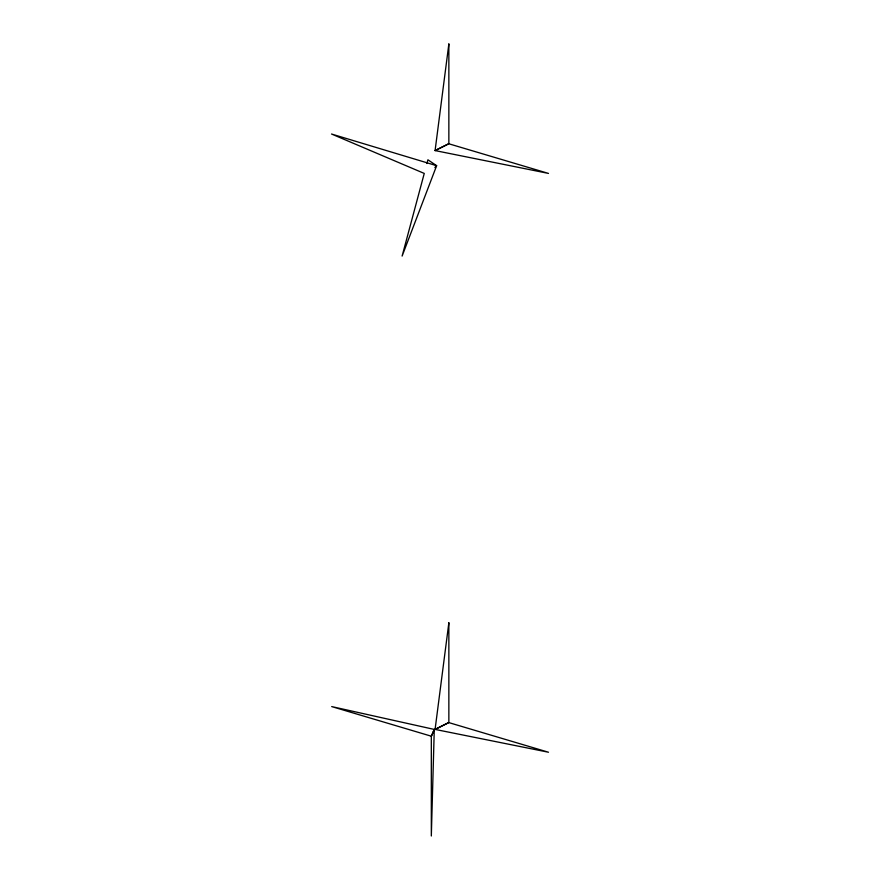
<?xml version="1.0" encoding="UTF-8"?>
<svg xmlns="http://www.w3.org/2000/svg" width="880" height="880" viewBox="0 0 880 880"><rect width="100%" height="100%" fill="white"/><g stroke="black" fill="none" stroke-linecap="round" stroke-linejoin="round"><path stroke-width="1.32" d="M426.91 163.515L427.911 159.797L436.634 165.693L402.116 256.069L424.259 173.426L331.518 134.013L436.634 165.693L434.863 167.541M434.269 729.421L431.321 836L431.321 736.34L434.269 729.421L331.694 706.585L431.365 736.219L434.269 729.421M448.855 44L435.083 150.579L548.482 173.415L448.822 143.781L435.083 150.579L448.855 143.66L448.855 44M448.855 622.831L435.083 729.41L548.482 752.235L448.822 722.601L435.083 729.41L448.855 722.491L448.855 622.831"/></g></svg>
